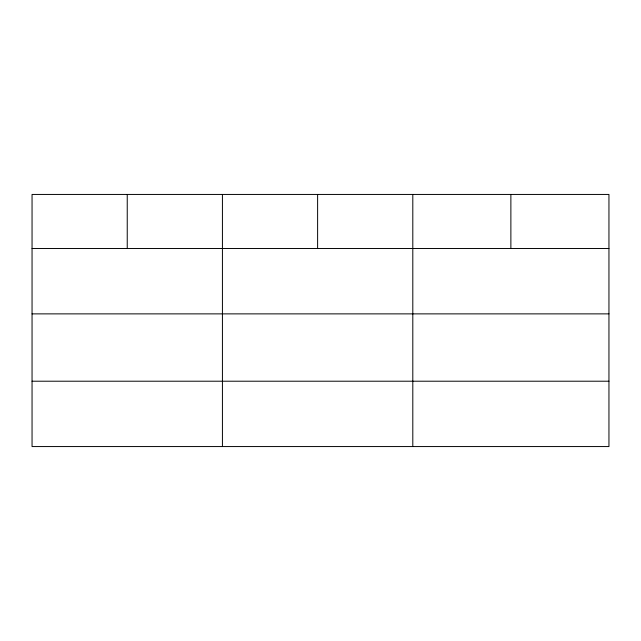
<?xml version="1.0" encoding="UTF-8"?>
<svg xmlns="http://www.w3.org/2000/svg" width="641" height="641" viewBox="0 0 641 641"><rect width="100%" height="100%" fill="white"/><g stroke="black" fill="none" stroke-linecap="round" stroke-linejoin="round"><path stroke-width="0.96" d="M608.95 313.874L608.95 194.439L32.05 194.439L32.05 446.561L608.95 446.561L608.95 313.874L32.05 313.874M32.05 248.516L608.95 248.516M32.05 381.211L608.95 381.211M510.877 194.439L510.877 248.516M412.804 194.439L412.804 446.561M317.615 194.439L317.615 248.516M222.427 194.439L222.427 446.561M127.239 194.439L127.239 248.516"/></g></svg>
